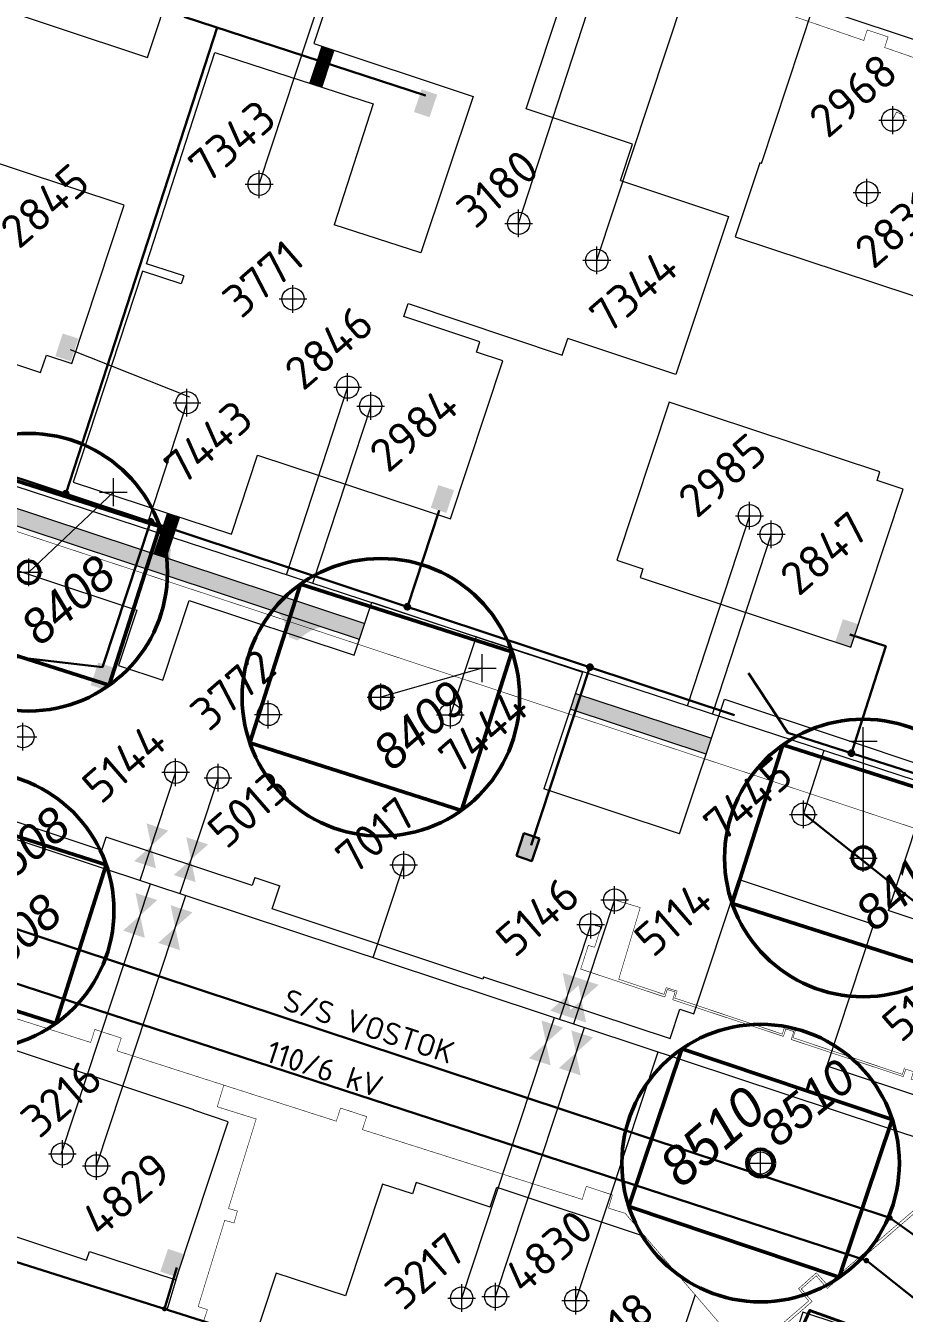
# Model space of a CAD drawing. Header units: millimetres. Extents: x 519 to 9564855, y -810 to 5021775.
# Drawn here: x 9541423.2 to 9541739.8, y 4998016.9 to 4998480.7 of the extents above; entities that cross this region are included whole.
import ezdxf
from ezdxf.enums import TextEntityAlignment as Align

# ---------------------------------------------------------------- set-up
doc = ezdxf.new("R2010")
doc.units = ezdxf.units.MM
doc.header["$LTSCALE"] = 2
doc.header["$MEASUREMENT"] = 0
doc.header["$PDMODE"] = 2
doc.header["$PDSIZE"] = 5
doc.layers.add('13A этап', color=7, linetype='Continuous', true_color=0xaafdfa)
for name, color, linetype, lineweight in [('200 скв. на 2010 год', 61, 'Continuous', 0), ('SteamInjInfrastructure', 25, 'Continuous', 100), ('WELLS(drilled after 2000y)', 6, 'Continuous', 40), ('Скважины на 2022 год', 60, 'Continuous', 13), ('Скважины на 2026', 222, 'Continuous', 50), ('Скважины на 2026 доп.', 222, 'Continuous', 50), ('Электро', 1, 'Continuous', 30), ('Электроснаб', 1, 'Continuous', 18), ('Электроснабжене', 1, 'Continuous', 18)]:
    doc.layers.add(name, color=color, linetype=linetype, lineweight=lineweight)
for name, color, linetype in [('Existing roads', 41, 'Continuous'), ('new 100 wells', 131, 'Continuous'), ('OilColl&Flowlines', 3, 'Continuous'), ('Stage 12 wells.Text&Frame', 52, 'Continuous'), ('Stage8 wlls text', 7, 'Continuous'), ('Wels of 13phase', 200, 'Continuous'), ('Скважины - Конфликты наземки', 92, 'Continuous'), ('Скважины на 2014 год', 70, 'Continuous'), ('Скважины на 2015 год', 7, 'Continuous'), ('Скважины на 2016 год.', 40, 'Continuous')]:
    doc.layers.add(name, color=color, linetype=linetype)
doc.styles.add('92051501$0$STANDARD', font='simplex.shx')
doc.styles.add('Elect', font='isocpeur.ttf')
doc.styles.add('GeoApp', font='', dxfattribs={"height": 1})
doc.styles.add('Line_GUGK', font='')
doc.styles.get("Standard").update_dxf_attribs({"font": 'isocpeur.ttf', "width": 0.5})
doc.styles.get('GeoApp').set_extended_font_data('D431', italic=True)
doc.styles.get('Line_GUGK').set_extended_font_data('Bm431', italic=True)
doc.linetypes.add('CAB', pattern='A,0.7,-0.43403,["K",Standard,S=0.9,R=0,X=-0.4,Y=-0.3],-0.8', length=1.93403)
doc.linetypes.add('STM_LINE', pattern='A,0.5,-0.2,["S",92051501$0$STANDARD,S=0.1,R=0,X=-0.1,Y=-0.05],-0.05', length=0.75)
doc.linetypes.add('WTR_LINE', pattern='A,0.5,-0.2,["W",92051501$0$STANDARD,S=0.1,R=0,X=-0.1,Y=-0.05],-0.05', length=0.75)

msp = doc.modelspace()

# ---------------------------------------------------------------- hatches: boundary and pattern name
at = {"layer": 'Existing roads', "lineweight": 0}
h = msp.add_hatch(color=256, dxfattribs=at)
edge = h.paths.add_edge_path(flags=16)
edge.add_line((9542915.00048, 4997805.77889), (9542915.82838, 4997805.50495))
edge = h.paths.add_edge_path(flags=16)
edge.add_line((9542915.0804, 4997806.02041), (9542916.50414, 4997805.54932))
edge = h.paths.add_edge_path(flags=17)
edge.add_line((9542915.16031, 4997806.26193), (9542916.96364, 4997805.66524))
edge = h.paths.add_edge_path(flags=17)
edge.add_line((9542915.24023, 4997806.50345), (9542917.32836, 4997805.81252))
edge = h.paths.add_edge_path(flags=17)
edge.add_line((9542915.32014, 4997806.74496), (9542917.63357, 4997805.97949))
edge = h.paths.add_edge_path(flags=17)
edge.add_line((9542915.40006, 4997806.98648), (9542917.89543, 4997806.16081))
edge = h.paths.add_edge_path(flags=17)
edge.add_line((9542915.47997, 4997807.228), (9542918.12293, 4997806.3535))
edge = h.paths.add_edge_path(flags=17)
edge.add_line((9542915.55988, 4997807.46952), (9542918.32156, 4997806.55573))
edge = h.paths.add_edge_path(flags=17)
edge.add_line((9542915.6398, 4997807.71104), (9542918.49494, 4997806.76633))
edge = h.paths.add_edge_path(flags=17)
edge.add_line((9542915.71971, 4997807.95256), (9542918.64549, 4997806.98447))
edge = h.paths.add_edge_path(flags=17)
edge.add_line((9542915.79963, 4997808.19408), (9542918.77483, 4997807.20964))
edge = h.paths.add_edge_path(flags=17)
edge.add_line((9542915.87954, 4997808.4356), (9542918.88401, 4997807.44147))
edge = h.paths.add_edge_path(flags=17)
edge.add_line((9542916.09053, 4997811.84928), (9542916.91843, 4997811.57535))
edge = h.paths.add_edge_path(flags=17)
edge.add_line((9542915.41477, 4997811.80492), (9542916.83851, 4997811.33383))
edge = h.paths.add_edge_path(flags=17)
edge.add_line((9542914.95527, 4997811.689), (9542916.7586, 4997811.09231))
edge = h.paths.add_edge_path(flags=16)
edge.add_line((9542914.59055, 4997811.54171), (9542916.67869, 4997810.85079))
edge = h.paths.add_edge_path(flags=17)
edge.add_line((9542914.28535, 4997811.37474), (9542916.59877, 4997810.60927))
edge = h.paths.add_edge_path(flags=16)
edge.add_line((9542914.02348, 4997811.19343), (9542916.51886, 4997810.36775))
edge = h.paths.add_edge_path(flags=16)
edge.add_line((9542913.79599, 4997811.00074), (9542916.43894, 4997810.12623))
edge = h.paths.add_edge_path(flags=16)
edge.add_line((9542913.59735, 4997810.7985), (9542916.35903, 4997809.88471))
edge = h.paths.add_edge_path(flags=17)
edge.add_line((9542913.42397, 4997810.58791), (9542916.27911, 4997809.64319))
edge = h.paths.add_edge_path(flags=17)
edge.add_line((9542913.27342, 4997810.36976), (9542916.1992, 4997809.40167))
edge = h.paths.add_edge_path(flags=17)
edge.add_line((9542913.14408, 4997810.1446), (9542916.11928, 4997809.16016))
edge = h.paths.add_edge_path(flags=17)
edge.add_line((9542913.0349, 4997809.91276), (9542916.03937, 4997808.91864))
edge = h.paths.add_edge_path(flags=16)
edge.add_line((9542912.9453, 4997809.67445), (9542918.97361, 4997807.67979))
edge = h.paths.add_edge_path(flags=0)
edge.add_line((9542912.9453, 4997809.67445), (9542918.97361, 4997807.67979))
edge = h.paths.add_edge_path(flags=17)
edge.add_line((9542916.95679, 4997811.69128), (9542914.96213, 4997805.66296))
edge = h.paths.add_edge_path()
edge.add_arc((9542915.95946, 4997808.67712), 3.17487, 0, 360)
h.paths.add_polyline_path([(9541621.30331, 4998240.21534), (9541619.40682, 4998234.52294), (9541668.34915, 4998218.3288), (9541670.24564, 4998224.02121)])
edge = h.paths.add_edge_path()
edge.add_line((9541543.45632, 4998259.65358), (9541545.35281, 4998265.34598))
edge.add_line((9541545.35281, 4998265.34598), (9539882.1273, 4998815.67717))
edge.add_arc((9539884.64036, 4998823.2722), 8, 161.691556, 251.691556, ccw=False)
edge.add_line((9539877.04533, 4998825.78526), (9539870.13442, 4998804.89892))
edge.add_arc((9539877.72945, 4998802.38586), 8, 71.691556, 161.691556, ccw=False)
edge.add_line((9539880.24251, 4998809.9809), (9541543.45632, 4998259.65358))
h.paths.add_polyline_path([(9542731.24197, 4997866.63683), (9542733.13846, 4997872.32923), (9541746.19614, 4998198.89057), (9541744.29964, 4998193.19816)])
edge = h.paths.add_edge_path()
edge.add_line((9542910.0184, 4997814.64503), (9542909.36398, 4997812.66899))
edge.add_line((9542909.36398, 4997812.66899), (9542916.00503, 4997810.46964))
edge.add_arc((9542908.97287, 4997822.57537), 14, 300.1520949, 341.6915561)
edge.add_line((9542922.26418, 4997818.17752), (9542982.04609, 4997998.85197))
edge.add_arc((9542983.94484, 4997998.22371), 2, 71.691556, 161.6915561, ccw=False)
edge.add_line((9542984.57311, 4998000.12246), (9542975.07709, 4998003.26452))
edge.add_arc((9542974.44884, 4998001.36581), 1.99996, -18.3072492, 71.6915562, ccw=False)
edge.add_line((9542976.34757, 4998000.73759), (9542916.56564, 4997820.06306))
edge.add_arc((9542908.97061, 4997822.57612), 8, 277.5258796, 341.691556, ccw=False)
h.paths.add_polyline_path([(9542831.9304, 4997833.32085), (9542833.8167, 4997839.01663), (9542809.08896, 4997847.19859), (9542807.19247, 4997841.50618)])
h = msp.add_hatch(color=256, dxfattribs=at)
h.paths.add_polyline_path([(9541621.30331, 4998240.21534), (9541619.40682, 4998234.52294), (9541668.34915, 4998218.3288), (9541670.24564, 4998224.02121)])
edge = h.paths.add_edge_path()
edge.add_line((9541543.45632, 4998259.65358), (9541545.35281, 4998265.34598))
edge.add_line((9541545.35281, 4998265.34598), (9539882.1273, 4998815.67717))
edge.add_arc((9539884.64036, 4998823.2722), 8, 161.691556, 251.6915561, ccw=False)
edge.add_line((9539877.04533, 4998825.78526), (9539870.13442, 4998804.89892))
edge.add_arc((9539877.72945, 4998802.38586), 8, 71.6915559, 161.691556, ccw=False)
edge.add_line((9539880.24251, 4998809.9809), (9541543.45632, 4998259.65358))
h.paths.add_polyline_path([(9542731.24197, 4997866.63683), (9542733.13846, 4997872.32923), (9541746.19614, 4998198.89057), (9541744.29964, 4998193.19816)])
edge = h.paths.add_edge_path()
edge.add_line((9542974.97868, 4997977.49268), (9542969.28014, 4997979.37822))
edge.add_line((9542969.28014, 4997979.37822), (9542916.56564, 4997820.06306))
edge.add_arc((9542908.97061, 4997822.57612), 8, 251.691556, 341.691556, ccw=False)
edge.add_line((9542906.45755, 4997814.98109), (9542809.08896, 4997847.19859))
edge.add_line((9542809.08896, 4997847.19859), (9542807.19247, 4997841.50618))
edge.add_line((9542807.19247, 4997841.50618), (9542904.57502, 4997809.28406))
edge.add_arc((9542908.97287, 4997822.57537), 14, 251.691556, 341.6915561)
edge.add_line((9542922.26418, 4997818.17752), (9542974.97868, 4997977.49268))
msp.add_hatch(color=256, dxfattribs=at).paths.add_polyline_path([(9541480.44337, 4998282.83353, -0.406846034), (9541475.62187, 4998292.12956), (9541469.92107, 4998294.01585, -0.406846034), (9541460.50641, 4998289.43031)])
h = msp.add_hatch(color=256, dxfattribs=at)
h.paths.add_polyline_path([(9541519.68605, 4998259.80702), (9541518.09881, 4998260.40379, 0.155118741), (9541513.56616, 4998269.9408), (9541522.12175, 4998267.18766)])
h.paths.add_polyline_path([(9541521.21175, 4998259.2334), (9541519.68605, 4998259.80702), (9541522.12175, 4998267.18766), (9541530.91769, 4998264.35717, 0.161550784)])
at = {"layer": 'Электро'}
for points in [[(9541563.09886, 4998449.63441), (9541568.70102, 4998447.74723), (9541571.45226, 4998455.9144), (9541565.8501, 4998457.80157)], [(9541433.84844, 4998361.66), (9541439.46067, 4998359.80301), (9541442.1679, 4998367.98487), (9541436.55567, 4998369.84185)], [(9541569.17531, 4998307.05569), (9541574.78755, 4998305.1987), (9541577.49477, 4998313.38056), (9541571.88254, 4998315.23754)], [(9541454.92695, 4998249.47804), (9541449.31472, 4998251.33503), (9541446.60749, 4998243.15317), (9541452.21972, 4998241.29619)], [(9541599.98701, 4998181.66), (9541605.59924, 4998179.80302), (9541608.30647, 4998187.98488), (9541602.69424, 4998189.84186)]]:
    msp.add_hatch(color=256, dxfattribs=at).paths.add_polyline_path(points)
h = msp.add_hatch(color=256, dxfattribs=at)
edge = h.paths.add_edge_path()
edge.add_arc((9541437.60785, 4998312.1365), 1, 0, 360)
h = msp.add_hatch(color=256, dxfattribs=at)
edge = h.paths.add_edge_path()
edge.add_arc((9541468.19202, 4998302.01676), 1, 0, 360)
h = msp.add_hatch(color=256, dxfattribs=at)
edge = h.paths.add_edge_path()
edge.add_arc((9541560.71494, 4998271.4026), 1, 0, 360)
at = {"layer": 'Электро', "ltscale": 0.5}
msp.add_hatch(color=256, dxfattribs=at).paths.add_polyline_path([(9541714.92319, 4998258.75242), (9541720.53543, 4998256.89543), (9541723.24265, 4998265.07729), (9541717.63042, 4998266.93428)])
at = {"layer": 'Электро'}
h = msp.add_hatch(color=256, dxfattribs=at)
edge = h.paths.add_edge_path()
edge.add_arc((9541626.52243, 4998249.62809), 1, 0, 360)
h = msp.add_hatch(color=256, dxfattribs=at)
edge = h.paths.add_edge_path()
edge.add_arc((9541720.72628, 4998218.66826), 1, 0, 360)
at = {"layer": 'Электро', "ltscale": 25}
msp.add_hatch(color=256, dxfattribs=at).paths.add_polyline_path([(9541480.06961, 4998038.17899), (9541474.47799, 4998040.09714), (9541471.68159, 4998031.94533), (9541477.27321, 4998030.02717)])
at = {"layer": 'Электроснаб', "lineweight": 0}
for points in [[(9541563.09886, 4998449.63441), (9541568.70102, 4998447.74723), (9541571.45226, 4998455.9144), (9541565.8501, 4998457.80157)], [(9541433.84844, 4998361.66), (9541439.46067, 4998359.80301), (9541442.1679, 4998367.98487), (9541436.55567, 4998369.84185)], [(9541569.17531, 4998307.05569), (9541574.78755, 4998305.1987), (9541577.49477, 4998313.38056), (9541571.88254, 4998315.23754)], [(9541454.92695, 4998249.47804), (9541449.31472, 4998251.33503), (9541446.60749, 4998243.15317), (9541452.21972, 4998241.29619)], [(9541599.98701, 4998181.66), (9541605.59924, 4998179.80302), (9541608.30647, 4998187.98488), (9541602.69424, 4998189.84186)]]:
    msp.add_hatch(color=1, dxfattribs=at).paths.add_polyline_path(points)
h = msp.add_hatch(color=1, dxfattribs=at)
edge = h.paths.add_edge_path()
edge.add_arc((9541437.60785, 4998312.1365), 1, 0, 360)
h = msp.add_hatch(color=1, dxfattribs=at)
edge = h.paths.add_edge_path()
edge.add_arc((9541468.19202, 4998302.01676), 1, 0, 360)
h = msp.add_hatch(color=1, dxfattribs=at)
edge = h.paths.add_edge_path()
edge.add_arc((9541560.71494, 4998271.4026), 1, 0, 360)
at = {"layer": 'Электроснаб', "lineweight": 0, "ltscale": 0.5}
msp.add_hatch(color=1, dxfattribs=at).paths.add_polyline_path([(9541714.92319, 4998258.75242), (9541720.53543, 4998256.89543), (9541723.24265, 4998265.07729), (9541717.63042, 4998266.93428)])
at = {"layer": 'Электроснаб', "lineweight": 0}
h = msp.add_hatch(color=1, dxfattribs=at)
edge = h.paths.add_edge_path()
edge.add_arc((9541626.52243, 4998249.62809), 1, 0, 360)
h = msp.add_hatch(color=1, dxfattribs=at)
edge = h.paths.add_edge_path()
edge.add_arc((9541720.72628, 4998218.66826), 1, 0, 360)
at = {"layer": 'Электроснаб', "lineweight": 0, "ltscale": 25}
msp.add_hatch(color=1, dxfattribs=at).paths.add_polyline_path([(9541480.06961, 4998038.17899), (9541474.47799, 4998040.09714), (9541471.68159, 4998031.94533), (9541477.27321, 4998030.02717)])
at = {"layer": 'Электроснабжене', "lineweight": 0}
for points in [[(9541563.09886, 4998449.63441), (9541568.70102, 4998447.74723), (9541571.45226, 4998455.9144), (9541565.8501, 4998457.80157)], [(9541433.84844, 4998361.66), (9541439.46067, 4998359.80301), (9541442.1679, 4998367.98487), (9541436.55567, 4998369.84185)], [(9541569.17531, 4998307.05569), (9541574.78755, 4998305.1987), (9541577.49477, 4998313.38056), (9541571.88254, 4998315.23754)], [(9541454.92695, 4998249.47804), (9541449.31472, 4998251.33503), (9541446.60749, 4998243.15317), (9541452.21972, 4998241.29619)], [(9541599.98701, 4998181.66), (9541605.59924, 4998179.80302), (9541608.30647, 4998187.98488), (9541602.69424, 4998189.84186)]]:
    msp.add_hatch(color=1, dxfattribs=at).paths.add_polyline_path(points)
h = msp.add_hatch(color=1, dxfattribs=at)
edge = h.paths.add_edge_path()
edge.add_arc((9541437.60785, 4998312.1365), 1, 0, 360)
h = msp.add_hatch(color=1, dxfattribs=at)
edge = h.paths.add_edge_path()
edge.add_arc((9541468.19202, 4998302.01676), 1, 0, 360)
h = msp.add_hatch(color=1, dxfattribs=at)
edge = h.paths.add_edge_path()
edge.add_arc((9541560.71494, 4998271.4026), 1, 0, 360)
at = {"layer": 'Электроснабжене', "lineweight": 0, "ltscale": 0.5}
msp.add_hatch(color=1, dxfattribs=at).paths.add_polyline_path([(9541714.92319, 4998258.75242), (9541720.53543, 4998256.89543), (9541723.24265, 4998265.07729), (9541717.63042, 4998266.93428)])
at = {"layer": 'Электроснабжене', "lineweight": 0}
h = msp.add_hatch(color=1, dxfattribs=at)
edge = h.paths.add_edge_path()
edge.add_arc((9541626.52243, 4998249.62809), 1, 0, 360)
h = msp.add_hatch(color=1, dxfattribs=at)
edge = h.paths.add_edge_path()
edge.add_arc((9541720.72628, 4998218.66826), 1, 0, 360)
at = {"layer": 'Электроснабжене', "lineweight": 0, "ltscale": 25}
msp.add_hatch(color=1, dxfattribs=at).paths.add_polyline_path([(9541480.06961, 4998038.17899), (9541474.47799, 4998040.09714), (9541471.68159, 4998031.94533), (9541477.27321, 4998030.02717)])

# ---------------------------------------------------------------- linework, layer by layer
at = {"color": 1, "linetype": 'ByBlock', "lineweight": 0, "ltscale": 80}
for p, q in [((9541188.0754, 4998108.48114), (9541543.96949, 4997996.15629)), ((9541474.1637, 4998018.18791), (9541478.61393, 4998033.02121))]:
    msp.add_line(p, q, dxfattribs=at)
at = {"color": 5, "linetype": 'WTR_LINE', "lineweight": 0, "ltscale": 20, "const_width": 0.2}
msp.add_lwpolyline([(9540467.06099, 4998613.38589), (9542159.40868, 4998054.19781), (9542106.63165, 4997892.59541)], dxfattribs=at)
at = {"layer": '13A этап', "color": 0, "linetype": 'ByBlock', "lineweight": 0}
for points in [[(9541658.80088, 4998189.66923), (9541609.85855, 4998205.86336)], [(9541658.86544, 4998126.42355), (9541663.96255, 4998124.73701), (9541679.99077, 4998173.17795)]]:
    msp.add_lwpolyline(points, dxfattribs=at)
msp.add_circle((9541635.4, 4998165.8), 4, dxfattribs=at)
msp.add_point((9541635.4, 4998165.8), dxfattribs=at)
at = {"layer": '200 скв. на 2010 год', "color": 0, "linetype": 'ByBlock', "lineweight": 0}
for points in [[(9541400.04047, 4998491.55865), (9541467.09855, 4998469.25015), (9541485.95399, 4998526.23555), (9541485.52782, 4998526.37656)], [(9541688.28311, 4998431.0787), (9541687.68333, 4998431.27716), (9541678.88202, 4998404.67759), (9541754.86255, 4998379.53701), (9541773.6182, 4998436.22086)]]:
    msp.add_lwpolyline(points, dxfattribs=at)
msp.add_circle((9541726.3, 4998420.6), 4, dxfattribs=at)
msp.add_point((9541726.3, 4998420.6), dxfattribs=at)
at = {"layer": 'Existing roads', "lineweight": 0}
msp.add_line((9541668.34915, 4998218.3288), (9541664.78457, 4998219.50826), dxfattribs=at)
at = {"layer": 'Existing roads', "color": 3, "linetype": 'ByBlock', "lineweight": 0, "ltscale": 80}
for p, q in [((9541436.1, 4998074.6), (9541468.18577, 4998171.57046)), ((9541448.7, 4998070), (9541480.91427, 4998167.35883)), ((9541635.4, 4998165.8), (9541620.62037, 4998121.13261)), ((9541580.3, 4998022.4), (9541613.72388, 4998123.41454)), ((9541592.5, 4998022.9), (9541624.57088, 4998119.82546)), ((9541621.4, 4998021.5), (9541651.03658, 4998111.06844))]:
    msp.add_line(p, q, dxfattribs=at)
at = {"layer": 'Existing roads', "lineweight": 0, "flags": 128}
for points in [[(9539882.1273, 4998815.67717), (9541545.35281, 4998265.34598)], [(9541543.45632, 4998259.65358), (9539880.24251, 4998809.9809)], [(9541621.30331, 4998240.21534), (9541670.24564, 4998224.02121)], [(9541668.34915, 4998218.3288), (9541619.40682, 4998234.52294)]]:
    msp.add_lwpolyline(points, dxfattribs=at)
at = {"layer": 'Existing roads', "lineweight": 0, "const_width": 5, "flags": 128}
for points in [[(9541532.05583, 4998472.42891), (9541527.7098, 4998459.29421)], [(9541476.46998, 4998304.43588), (9541471.60947, 4998289.74632)]]:
    msp.add_lwpolyline(points, dxfattribs=at)
at = {"layer": 'new 100 wells', "color": 0, "linetype": 'ByBlock', "lineweight": 0}
for points in [[(9541456.60207, 4998250.22764), (9541456.60207, 4998250.22764), (9541472.6163, 4998244.92882), (9541472.6163, 4998244.92882)], [(9541505.76855, 4998173.84342), (9541504.79347, 4998170.94152), (9541452.18436, 4998188.42661)], [(9541752.68859, 4998155.79976), (9541733.91002, 4998162.01324)], [(9541728.71328, 4998156.94548), (9541711.88202, 4998106.0776), (9541787.86254, 4998080.93702), (9541788.61141, 4998083.20025)]]:
    msp.add_lwpolyline(points, dxfattribs=at)
msp.add_circle((9541477.2, 4998211.8), 4, dxfattribs=at)
msp.add_point((9541477.2, 4998211.8), dxfattribs=at)
at = {"layer": 'OilColl&Flowlines', "linetype": 'ByBlock', "lineweight": 0}
msp.add_line((9541600.8, 4998409.5), (9541636.74647, 4998519.75173), dxfattribs=at)
at = {"layer": 'OilColl&Flowlines', "lineweight": 0}
for p, q in [((9540842.41777, 4998378.62576), (9542254.31336, 4997911.45509)), ((9541477.2, 4998211.8), (9541464.3128, 4998172.85196)), ((9541492.5, 4998209.8), (9541478.69947, 4998168.09167)), ((9541626.8, 4998156.9), (9541615.52326, 4998122.81916))]:
    msp.add_line(p, q, dxfattribs=at)
at = {"layer": 'OilColl&Flowlines', "linetype": 'ByBlock', "lineweight": 0, "ltscale": 5}
for p, q in [((9541539.2, 4998350.5), (9541517.0794, 4998282.83636)), ((9541481.3, 4998344.9), (9541467.37578, 4998302.28683, 0)), ((9541547.5, 4998343.7), (9541526.58638, 4998279.72833)), ((9541684, 4998304.2), (9541661.57282, 4998235.59857)), ((9541691.8, 4998297.5), (9541670.59855, 4998232.64788))]:
    msp.add_line(p, q, dxfattribs=at)
at = {"layer": 'OilColl&Flowlines', "lineweight": 0}
for points in [[(9541474.60471, 4998190.7836), (9541468.42469, 4998185.27903), (9541466.74761, 4998193.38337)], [(9541470.10177, 4998177.17469), (9541462.24467, 4998179.77446), (9541468.42469, 4998185.27903)], [(9541488.9191, 4998185.80486), (9541482.73908, 4998180.30029), (9541481.062, 4998188.40463)], [(9541484.41616, 4998172.19595), (9541476.55906, 4998174.79572), (9541482.73908, 4998180.30029)], [(9541470.6167, 4998165.74443), (9541464.43668, 4998160.23986), (9541462.7596, 4998168.3442)], [(9541483.27657, 4998161.32536), (9541477.09654, 4998155.82079), (9541475.41946, 4998163.92513)], [(9541466.11376, 4998152.13552), (9541458.25666, 4998154.7353), (9541464.43668, 4998160.23986)], [(9541478.77363, 4998147.71645), (9541470.91652, 4998150.31622), (9541477.09654, 4998155.82079)], [(9541624.54541, 4998136.91326), (9541618.36539, 4998131.40869), (9541616.6883, 4998139.51303)], [(9541629.64252, 4998135.22672), (9541623.46249, 4998129.72215), (9541621.78541, 4998137.82649)], [(9541620.04247, 4998123.30435), (9541612.18536, 4998125.90413), (9541618.36539, 4998131.40869)], [(9541625.13958, 4998121.61781), (9541617.28247, 4998124.21759), (9541623.46249, 4998129.72215)], [(9541616.88088, 4998119.78285), (9541610.70086, 4998114.27828), (9541609.02378, 4998122.38262)], [(9541627.64815, 4998116.22016), (9541621.46812, 4998110.71559), (9541619.79104, 4998118.81993)], [(9541612.37794, 4998106.17394), (9541604.52084, 4998108.77372), (9541610.70086, 4998114.27828)], [(9541623.14521, 4998102.61125), (9541615.2881, 4998105.21102), (9541621.46812, 4998110.71559)]]:
    msp.add_solid(points, dxfattribs=at)
at = {"layer": 'Stage 12 wells.Text&Frame', "color": 0, "linetype": 'ByBlock', "lineweight": 0}
msp.add_line((9541559.50122, 4998375.93683), (9541561.06175, 4998380.61387), dxfattribs=at)
for points in [[(9541430.66178, 4998362.08138), (9541439.86255, 4998359.03701), (9541458.71798, 4998416.02241), (9541382.73745, 4998441.16299), (9541380.63822, 4998434.81862)], [(9541585.60905, 4998363.16874), (9541585.60905, 4998363.16874), (9541585.60905, 4998363.16874), (9541586.81798, 4998366.82241), (9541559.49508, 4998375.93888)], [(9541414.77382, 4998360.29945), (9541428.56255, 4998355.73701), (9541430.66178, 4998362.08138)], [(9541506.75394, 4998326.03615), (9541506.75394, 4998326.03615), (9541576.26255, 4998303.03701), (9541595.11798, 4998360.02241), (9541585.60905, 4998363.16874)], [(9541645.60215, 4998285.06064), (9541644.58202, 4998281.97759), (9541720.56255, 4998256.83701), (9541739.41798, 4998313.82241), (9541729.99785, 4998316.93936)], [(9541505.76855, 4998173.84342), (9541514.71351, 4998170.83779)], [(9541446.16142, 4998039.21335), (9541477.26255, 4998028.93701), (9541496.11798, 4998085.92241), (9541483.74934, 4998090.01497)], [(9541590.59762, 4998055.14162), (9541563.93745, 4998063.96299), (9541562.58445, 4998059.87391)]]:
    msp.add_lwpolyline(points, dxfattribs=at)
for centre in [(9541539.2, 4998350.5), (9541547.5, 4998343.7), (9541691.8, 4998297.5), (9541492.5, 4998209.8), (9541448.7, 4998070), (9541592.5, 4998022.9)]:
    msp.add_circle(centre, 4, dxfattribs=at)
for p in [(9541539.2, 4998350.5), (9541547.5, 4998343.7), (9541691.8, 4998297.5), (9541492.5, 4998209.8), (9541448.7, 4998070), (9541592.5, 4998022.9)]:
    msp.add_point(p, dxfattribs=at)
at = {"layer": 'Stage8 wlls text', "color": 0, "linetype": 'ByBlock', "lineweight": 0}
for points in [[(9541584.48012, 4998455.25252), (9541565.58534, 4998398.86983)], [(9541637.53359, 4998424.97813), (9541641.86299, 4998438.06255), (9541603.49846, 4998450.75668)], [(9541561.06175, 4998380.61387), (9541616.54153, 4998362.02167), (9541618.56369, 4998368.05587)], [(9541380.8198, 4998275.96739), (9541387.23745, 4998295.36299), (9541463.21798, 4998270.22241), (9541456.60207, 4998250.22764)]]:
    msp.add_lwpolyline(points, dxfattribs=at)
msp.add_circle((9541600.8, 4998409.5), 4, dxfattribs=at)
at = {"layer": 'Stage8 wlls text', "color": 0, "linetype": 'ByBlock', "lineweight": 0, "ltscale": 80}
msp.add_point((9541600.8, 4998409.5), dxfattribs=at)
at = {"layer": 'SteamInjInfrastructure', "color": 6, "linetype": 'STM_LINE', "lineweight": 0, "ltscale": 15}
msp.add_line((9541628.39278, 4998156.73587), (9541630.33294, 4998156.25028), dxfattribs=at)
at = {"layer": 'WELLS(drilled after 2000y)', "color": 0, "linetype": 'ByBlock', "lineweight": 0}
for points in [[(9541603.511, 4998450.79458), (9541621.81798, 4998506.12241), (9541545.83745, 4998531.26299), (9541526.98202, 4998474.2776), (9541584.48012, 4998455.25252)], [(9541588.12455, 4998138.08485), (9541655.36254, 4998115.83702), (9541658.86544, 4998126.42355)]]:
    msp.add_lwpolyline(points, dxfattribs=at)
at = {"layer": 'WELLS(drilled after 2000y)', "color": 6, "lineweight": 0, "const_width": 0.2, "elevation": -24.565}
for points in [[(9541670.35921, 4998494.24398), (9541725.18621, 4998475.39798), (9541726.40621, 4998479.17198), (9541733.93581, 4998476.68952), (9541732.67521, 4998472.86598), (9541750.00233, 4998466.88285)], [(9541741.457, 4998447.611), (9541736.938, 4998449.601), (9541735.453, 4998446.614), (9541736.938, 4998449.601), (9541741.457, 4998447.611)]]:
    msp.add_lwpolyline(points, dxfattribs=at)
at = {"layer": 'WELLS(drilled after 2000y)', "color": 6, "lineweight": 0, "const_width": 0.2}
for points in [[(9541635.4, 4998165.8), (9541644.61878, 4998163.05021), (9541636.87841, 4998137.24545), (9541653.19728, 4998131.77256), (9541653.99444, 4998134.20162), (9541657.89467, 4998132.98336), (9541657.07044, 4998130.4736), (9541695.81278, 4998117.48049), (9541696.61454, 4998119.92327), (9541700.51477, 4998118.70501), (9541699.68595, 4998116.18153), (9541739.06302, 4998102.97554), (9541739.86478, 4998105.41833)], [(9541762.758, 4998070.816), (9541770.544, 4998091.663), (9541742.195, 4998101.209), (9541743.08601, 4998103.92181), (9541740.327, 4998104.828), (9541739.378, 4998102.155), (9541699.05, 4998115.529), (9541699.94697, 4998118.40061), (9541697.09, 4998119.293), (9541696.23, 4998116.636), (9541656.34, 4998129.852), (9541657.20402, 4998132.65659), (9541654.343, 4998133.538), (9541653.481, 4998130.843), (9541623.169, 4998140.891), (9541625.93, 4998149.407), (9541628.191, 4998148.762), (9541629.967, 4998154.328), (9541630.33294, 4998156.25028), (9541628.39278, 4998156.73587)], [(9541494.581, 4998099.089), (9541456.121, 4998111.438), (9541457.62132, 4998116.04585), (9541448.1, 4998119.146), (9541446.59812, 4998114.45547), (9541367.513, 4998139.778)], [(9541762.758, 4998070.816), (9541711.998, 4998027.151), (9541708.083, 4998031.5), (9541701.658, 4998025.746), (9541705.344, 4998021.356), (9541682.872, 4998002.023), (9541639.193, 4998052.916), (9541633.201, 4998054.764), (9541634.573, 4998059.534), (9541625.193, 4998062.63), (9541623.73, 4998057.91), (9541544.521, 4998083.06), (9541546.04901, 4998087.75469), (9541536.628, 4998090.821), (9541535.11305, 4998086.09533), (9541494.581, 4998099.089), (9541492.195, 4998091.288), (9541506.234, 4998086.901), (9541496.264, 4998054.644), (9541499.48, 4998053.724), (9541498.258, 4998049.444), (9541494.889, 4998050.371), (9541485.333, 4998019.316), (9541488.66501, 4998018.19193), (9541487.236, 4998013.956)], [(9541798.994, 4998059.563), (9541769.581, 4998069.445), (9541768.59489, 4998066.73087), (9541762.104, 4998069.047), (9541711.999, 4998025.853), (9541708.039, 4998030.409), (9541702.667, 4998025.675), (9541706.554, 4998021.151), (9541683.59, 4998001.299), (9541697.875, 4997984.635), (9541686.974, 4997953.606), (9541689.797, 4997952.485), (9541688.783, 4997949.778), (9541686.02881, 4997950.78203), (9541681.951, 4997939.596), (9541676.09827, 4997935.90278)]]:
    msp.add_lwpolyline(points, dxfattribs=at)
at = {"layer": 'WELLS(drilled after 2000y)', "color": 0, "linetype": 'ByBlock', "lineweight": 0}
msp.add_circle((9541626.8, 4998156.9), 4, dxfattribs=at)
msp.add_point((9541626.8, 4998156.9), dxfattribs=at)
at = {"layer": 'Wels of 13phase', "color": 0, "linetype": 'ByBlock', "lineweight": 0}
for points in [[(9541688.28311, 4998431.0787), (9541707.03745, 4998487.76299), (9541783.01798, 4998462.62241), (9541774.21667, 4998436.02284), (9541773.6182, 4998436.22086)], [(9541729.99785, 4998316.93936), (9541731.01798, 4998320.02241), (9541655.03745, 4998345.16299), (9541636.18202, 4998288.17759), (9541645.60215, 4998285.06064)], [(9541483.74934, 4998090.01497), (9541483.81798, 4998090.22241), (9541407.83745, 4998115.36299), (9541406.73115, 4998112.01948)], [(9541562.58445, 4998059.87391), (9541551.73745, 4998063.46299), (9541538.39827, 4998023.14894)], [(9541760.84568, 4997935.10409), (9541760.36255, 4997935.23701), (9541779.21798, 4997992.22241), (9541703.23745, 4998017.36299), (9541685.15503, 4997962.71381)]]:
    msp.add_lwpolyline(points, dxfattribs=at)
for centre in [(9541735.6, 4998446.7), (9541684, 4998304.2), (9541436.4, 4998074.3), (9541580.3, 4998022.4)]:
    msp.add_circle(centre, 4, dxfattribs=at)
for p in [(9541735.6, 4998446.7), (9541684, 4998304.2), (9541436.4, 4998074.3), (9541580.3, 4998022.4)]:
    msp.add_point(p, dxfattribs=at)
at = {"layer": 'Скважины - Конфликты наземки', "linetype": 'ByBlock', "lineweight": 0}
msp.add_circle((9541688, 4998071), 4, dxfattribs=at)
at = {"layer": 'Скважины - Конфликты наземки', "linetype": 'ByBlock', "lineweight": 0, "ltscale": 80}
msp.add_point((9541688, 4998071), dxfattribs=at)
at = {"layer": 'Скважины на 2014 год', "color": 0, "linetype": 'ByBlock', "lineweight": 0}
msp.add_lwpolyline([(9541375.01085, 4998209.87713), (9541374.68809, 4998208.90602), (9541450.60492, 4998183.67439), (9541452.18436, 4998188.42661)], dxfattribs=at)
msp.add_circle((9541422.2, 4998224.6), 4, dxfattribs=at)
msp.add_point((9541422.2, 4998224.6), dxfattribs=at)
at = {"layer": 'Скважины на 2015 год', "color": 3, "linetype": 'ByBlock', "lineweight": 0, "ltscale": 5}
for p, q in [((9541507.3, 4998423.6), (9541548.74907, 4998548.86847)), ((9541629, 4998396.2), (9541666.61134, 4998509.86998)), ((9540937.16158, 4998472.42308), (9543594.09496, 4997604.63038, 0)), ((9541576.2, 4998232.5), (9541585.5819, 4998260.63966, 0)), ((9541703.4, 4998196.6), (9541710.94934, 4998219.69285, 0)), ((9541548.35307, 4998145.04456), (9541559.3955, 4998178.41729))]:
    msp.add_line(p, q, dxfattribs=at)
at = {"layer": 'Скважины на 2015 год', "color": 0, "linetype": 'ByBlock', "lineweight": 0}
for points in [[(9541480.13783, 4998390.5984), (9541466.695, 4998394.94517), (9541491.3084, 4998471.06468), (9541548.39803, 4998452.60463), (9541534.3088, 4998409.0322)], [(9541637.53359, 4998424.97813), (9541676.436, 4998412.01733), (9541657.47113, 4998355.0934), (9541618.56369, 4998368.05587)], [(9541479.21152, 4998387.74754), (9541465.32532, 4998392.31311), (9541440.33843, 4998316.31538), (9541497.33674, 4998297.57521), (9541506.75394, 4998326.03615)], [(9541480.13783, 4998390.5984), (9541479.21152, 4998387.74754)], [(9541541.54345, 4998253.91202), (9541547.93743, 4998273.10383), (9541623.836, 4998247.81733), (9541609.94475, 4998205.83484)], [(9541658.80088, 4998189.66923), (9541674.93743, 4998238.10383), (9541750.836, 4998212.81733), (9541734.01442, 4998161.9787)], [(9541588.12455, 4998138.08485), (9541587.86663, 4998137.31069), (9541511.96806, 4998162.59719), (9541514.71351, 4998170.83779)], [(9541728.71328, 4998156.94548), (9541679.99077, 4998173.17795)], [(9541590.59762, 4998055.14162), (9541592.98836, 4998062.31754), (9541646.39504, 4998044.52448)], [(9541538.39827, 4998023.14894), (9541513.46148, 4998031.38778), (9541488.36465, 4997955.42628), (9541545.33577, 4997936.60366), (9541564.91906, 4997995.87712)], [(9541664.3958, 4998023.55071), (9541649.92206, 4997980.10711), (9541623.41249, 4997988.93908)]]:
    msp.add_lwpolyline(points, dxfattribs=at)
for centre, radius in [((9541507.3, 4998423.6), 4), ((9541629, 4998396.2), 4), ((9541481.3, 4998344.9), 4), ((9541576.2, 4998232.5), 4.09), ((9541703.4, 4998196.6), 4.09), ((9541559.3955, 4998178.41729), 4), ((9541621.4, 4998021.5), 4)]:
    msp.add_circle(centre, radius, dxfattribs=at)
for p in [(9541507.3, 4998423.6), (9541629, 4998396.2), (9541481.3, 4998344.9), (9541576.2, 4998232.5), (9541703.4, 4998196.6), (9541559.4, 4998178.4), (9541621.4, 4998021.5)]:
    msp.add_point(p, dxfattribs=at)
at = {"layer": 'Скважины на 2016 год.', "color": 0, "linetype": 'ByBlock', "lineweight": 0}
msp.add_lwpolyline([(9541406.73115, 4998112.01948), (9541388.00297, 4998118.2163), (9541369.14754, 4998061.2309), (9541445.12807, 4998036.09032), (9541446.16142, 4998039.21335)], dxfattribs=at)
at = {"layer": 'Скважины на 2022 год', "color": 0, "lineweight": 0}
msp.add_lwpolyline([(9541565.58534, 4998398.86983), (9541565.58534, 4998398.86983), (9541534.3088, 4998409.0322)], dxfattribs=at)
at = {"layer": 'Скважины на 2022 год', "color": 0, "linetype": 'ByBlock', "lineweight": 0}
msp.add_lwpolyline([(9541472.6163, 4998244.92882), (9541482.13743, 4998273.70383), (9541541.54345, 4998253.91202)], dxfattribs=at)
at = {"layer": 'Скважины на 2022 год', "color": 0, "lineweight": 0}
msp.add_circle((9541519.5, 4998382.3), 4, dxfattribs=at)
at = {"layer": 'Скважины на 2022 год', "color": 0, "linetype": 'ByBlock', "lineweight": 0}
msp.add_circle((9541510.6, 4998232.6), 4, dxfattribs=at)
at = {"layer": 'Скважины на 2022 год', "color": 0, "lineweight": 0, "ltscale": 50}
msp.add_point((9541519.5, 4998382.3), dxfattribs=at)
at = {"layer": 'Скважины на 2022 год', "color": 0, "linetype": 'ByBlock', "lineweight": 0}
msp.add_point((9541510.6, 4998232.6), dxfattribs=at)
at = {"layer": 'Скважины на 2026', "lineweight": 0}
for p, q in [((9541454.8, 4998312.7), (9541424.27, 4998283.85)), ((9541587.7, 4998249.3), (9541551.17, 4998238.79))]:
    msp.add_line(p, q, dxfattribs=at)
at = {"layer": 'Скважины на 2026', "linetype": 'ByBlock', "ltscale": 50}
for points in [[(9541377.04913, 4998267.41257), (9541453.27178, 4998243.12044), (9541471.49087, 4998300.28743), (9541395.26822, 4998324.57956)], [(9541503.94913, 4998222.35257), (9541580.17178, 4998198.06044), (9541598.39087, 4998255.22743), (9541522.16822, 4998279.51956)], [(9541677.77913, 4998164.46257), (9541754.00178, 4998140.17044), (9541772.22087, 4998197.33743), (9541695.99822, 4998221.62956)], [(9541357.77913, 4998145.56257), (9541434.00178, 4998121.27044), (9541452.22087, 4998178.43743), (9541375.99822, 4998202.72956)]]:
    msp.add_lwpolyline(points, close=True, dxfattribs=at)
for centre in [(9541424.27, 4998283.85), (9541551.17, 4998238.79), (9541725, 4998180.9), (9541405, 4998162)]:
    msp.add_circle(centre, 50, dxfattribs=at)
at = {"layer": 'Скважины на 2026', "linetype": 'ByBlock'}
for centre in [(9541424.27, 4998283.85), (9541551.17, 4998238.79), (9541725, 4998180.9)]:
    msp.add_circle(centre, 4, dxfattribs=at)
at = {"layer": 'Скважины на 2026', "linetype": 'ByBlock', "lineweight": 0}
for p in [(9541454.8, 4998312.7), (9541424.27, 4998283.85), (9541587.7, 4998249.3), (9541551.17, 4998238.79), (9541725, 4998223), (9541725, 4998180.9)]:
    msp.add_point(p, dxfattribs=at)
at = {"layer": 'Скважины на 2026 доп.', "lineweight": 5}
msp.add_line((9541725, 4998223), (9541725, 4998180.9), dxfattribs=at)
at = {"layer": 'Скважины на 2026 доп.'}
msp.add_lwpolyline([(9541659.59205, 4998112.21801), (9541640.47176, 4998055.3461), (9541716.30097, 4998029.85238), (9541735.42126, 4998086.72429)], close=True, dxfattribs=at)
for radius in [50, 4.96016]:
    msp.add_circle((9541688, 4998071), radius, dxfattribs=at)
at = {"layer": 'Скважины на 2026 доп.', "lineweight": 0}
msp.add_point((9541688, 4998071), dxfattribs=at)
at = {"layer": 'Электро'}
for p, q in [((9541678.59808, 4998232.3972, 0), (9540202.84697, 4998720.69651, 0)), ((9541734.56444, 4998051.30919, 0.03953), (9539858.47025, 4998670.81033, 0)), ((9541726.10238, 4998035.88202, 0.03953), (9539877.36286, 4998638.13067, -0.00055)), ((9541492.15839, 4998480.02578), (9541437.60785, 4998312.1365)), ((9541572.18911, 4998306.08013), (9541560.71494, 4998271.4026, 0)), ((9541605.30345, 4998185.49954, 0), (9541626.52243, 4998249.62809, 0)), ((9541697.80924, 4998226.04058, 0), (9541683.60452, 4998247.52781, 0)), ((9541602.69424, 4998189.84186, 0), (9541599.98701, 4998181.66, 0)), ((9541608.30647, 4998187.98488, 0), (9541602.69424, 4998189.84186, 0)), ((9541605.59924, 4998179.80302, 0), (9541608.30647, 4998187.98488, 0)), ((9541599.98701, 4998181.66, 0), (9541605.59924, 4998179.80302, 0)), ((9541188.07476, 4998108.48075), (9541543.96885, 4997996.1559)), ((9541783.39035, 4998016.2188, -0.36149), (9541734.56541, 4998051.30887, 0.03953)), ((9541773.73545, 4997998.06954, 24.44713), (9541726.10238, 4998035.88202, 0.03953)), ((9541473.17121, 4998018.5098), (9541477.62144, 4998033.34309))]:
    msp.add_line(p, q, dxfattribs=at)
at = {"layer": 'Электро', "ltscale": 80}
msp.add_line((9541480.22996, 4998483.90156), (9541567.29451, 4998455.61258), dxfattribs=at)
at = {"layer": 'Электро', "ltscale": 3}
msp.add_line((9541450.85611, 4998249.62373, 0), (9541468.19202, 4998302.01676, 0), dxfattribs=at)
at = {"layer": 'Электро', "ltscale": 0.5}
for p, q in [((9541720.15125, 4998261.36268), (9541733.10672, 4998257.15319)), ((9541733.10672, 4998257.15319), (9541720.72628, 4998218.66826, 0)), ((9541859.06374, 4998174.16567, 0), (9541697.80924, 4998226.04058, 0))]:
    msp.add_line(p, q, dxfattribs=at)
at = {"layer": 'Электро', "ltscale": 2}
for p, q in [((9541415.82659, 4998253.69577), (9541450.85611, 4998249.62373, 0)), ((9541703.39896, 4998196.92661), (9541751.1918, 4998158.98524, 0))]:
    msp.add_line(p, q, dxfattribs=at)
at = {"layer": 'Электро', "const_width": 1, "elevation": 0.03953}
for points in [[(9541734.06444, 4998051.30919, 1), (9541735.06444, 4998051.30919, 1)], [(9541725.60238, 4998035.88202, 1), (9541726.60238, 4998035.88202, 1)]]:
    msp.add_lwpolyline(points, format="xyb", close=True, dxfattribs=at)
at = {"layer": 'Электро'}
for centre in [(9541437.60785, 4998312.1365), (9541468.19202, 4998302.01676, 0), (9541560.71494, 4998271.4026, 0), (9541626.52243, 4998249.62809, 0), (9541720.72628, 4998218.66826, 0)]:
    msp.add_circle(centre, 1, dxfattribs=at)
for start, end in [(162.0000001, 342.0000001), (342.0000001, 162.0000001)]:
    msp.add_arc((9541473.17121, 4998018.5098), 0.5, start, end, dxfattribs=at)
at = {"layer": 'Электроснаб', "color": 1, "lineweight": 0}
for p, q in [((9541678.59808, 4998232.3972, 0), (9540202.84697, 4998720.69651, 0)), ((9541492.15839, 4998480.02578), (9541437.60785, 4998312.1365)), ((9541572.18911, 4998306.08013), (9541560.71494, 4998271.4026, 0)), ((9541605.30345, 4998185.49954, 0), (9541626.52243, 4998249.62809, 0)), ((9541697.80924, 4998226.04058, 0), (9541683.60452, 4998247.52781, 0)), ((9541602.69424, 4998189.84186, 0), (9541599.98701, 4998181.66, 0)), ((9541608.30647, 4998187.98488, 0), (9541602.69424, 4998189.84186, 0)), ((9541605.59924, 4998179.80302, 0), (9541608.30647, 4998187.98488, 0)), ((9541599.98701, 4998181.66, 0), (9541605.59924, 4998179.80302, 0)), ((9541188.07476, 4998108.48075), (9541543.96885, 4997996.1559)), ((9541473.17121, 4998018.5098), (9541477.62144, 4998033.34309))]:
    msp.add_line(p, q, dxfattribs=at)
at = {"layer": 'Электроснаб', "color": 1, "lineweight": 0, "ltscale": 80}
msp.add_line((9541480.22996, 4998483.90156), (9541567.29451, 4998455.61258), dxfattribs=at)
at = {"layer": 'Электроснаб', "color": 1, "lineweight": 0, "ltscale": 3}
msp.add_line((9541450.85611, 4998249.62373, 0), (9541468.19202, 4998302.01676, 0), dxfattribs=at)
at = {"layer": 'Электроснаб', "color": 1, "lineweight": 0, "ltscale": 0.5}
for p, q in [((9541720.15125, 4998261.36268), (9541733.10672, 4998257.15319)), ((9541733.10672, 4998257.15319), (9541720.72628, 4998218.66826, 0))]:
    msp.add_line(p, q, dxfattribs=at)
at = {"layer": 'Электроснаб', "color": 1, "lineweight": 0, "ltscale": 2}
for p, q in [((9541415.82659, 4998253.69577), (9541450.85611, 4998249.62373, 0)), ((9541703.39896, 4998196.92661), (9541751.1918, 4998158.98524, 0))]:
    msp.add_line(p, q, dxfattribs=at)
at = {"layer": 'Электроснаб', "color": 1, "lineweight": 0}
for centre in [(9541437.60785, 4998312.1365), (9541468.19202, 4998302.01676, 0), (9541560.71494, 4998271.4026, 0), (9541626.52243, 4998249.62809, 0), (9541720.72628, 4998218.66826, 0)]:
    msp.add_circle(centre, 1, dxfattribs=at)
for start, end in [(162.0000001, 342.0000001), (342.0000001, 162.0000001)]:
    msp.add_arc((9541473.17121, 4998018.5098), 0.5, start, end, dxfattribs=at)
at = {"layer": 'Электроснабжене', "color": 1, "lineweight": 0}
for p, q in [((9541678.59808, 4998232.3972, 0), (9540202.84697, 4998720.69651, 0)), ((9541492.15839, 4998480.02578), (9541437.60785, 4998312.1365)), ((9541572.18911, 4998306.08013), (9541560.71494, 4998271.4026, 0)), ((9541605.30345, 4998185.49954, 0), (9541626.52243, 4998249.62809, 0)), ((9541697.80924, 4998226.04058, 0), (9541683.60452, 4998247.52781, 0)), ((9541602.69424, 4998189.84186, 0), (9541599.98701, 4998181.66, 0)), ((9541608.30647, 4998187.98488, 0), (9541602.69424, 4998189.84186, 0)), ((9541605.59924, 4998179.80302, 0), (9541608.30647, 4998187.98488, 0)), ((9541599.98701, 4998181.66, 0), (9541605.59924, 4998179.80302, 0)), ((9541188.07476, 4998108.48075), (9541543.96885, 4997996.1559)), ((9541473.17121, 4998018.5098), (9541477.62144, 4998033.34309))]:
    msp.add_line(p, q, dxfattribs=at)
at = {"layer": 'Электроснабжене', "color": 1, "lineweight": 0, "ltscale": 80}
msp.add_line((9541480.22996, 4998483.90156), (9541567.29451, 4998455.61258), dxfattribs=at)
at = {"layer": 'Электроснабжене', "color": 1, "lineweight": 0, "ltscale": 25}
msp.add_line((9541439.25933, 4998364.02238), (9541482.24492, 4998347.06722, 0), dxfattribs=at)
at = {"layer": 'Электроснабжене', "color": 1, "lineweight": 0, "ltscale": 3}
msp.add_line((9541450.85611, 4998249.62373, 0), (9541468.19202, 4998302.01676, 0), dxfattribs=at)
at = {"layer": 'Электроснабжене', "color": 1, "lineweight": 0, "ltscale": 0.5}
for p, q in [((9541720.15125, 4998261.36268), (9541733.10672, 4998257.15319)), ((9541733.10672, 4998257.15319), (9541720.72628, 4998218.66826, 0)), ((9541854.53138, 4998175.62371, 0), (9541697.80924, 4998226.04058, 0))]:
    msp.add_line(p, q, dxfattribs=at)
at = {"layer": 'Электроснабжене', "color": 1, "lineweight": 0, "ltscale": 2}
for p, q in [((9541415.82659, 4998253.69577), (9541450.85611, 4998249.62373, 0)), ((9541703.39896, 4998196.92661), (9541751.1918, 4998158.98524, 0))]:
    msp.add_line(p, q, dxfattribs=at)
at = {"layer": 'Электроснабжене', "color": 192, "linetype": 'CAB', "lineweight": 40}
msp.add_lwpolyline([(9541574.24327, 4997972.70019), (9541572.61688, 4997973.28167), (9541577.16235, 4997987.98712), (9541629.21836, 4997972.07513), (9541697.3795, 4997999.65891), (9541705.7723, 4998017.94175), (9541756.7467, 4997999.65775), (9541777.65464, 4997966.66765), (9541809.78182, 4997955.99081), (9541810.96511, 4997960.24887)], dxfattribs=at)
at = {"layer": 'Электроснабжене', "color": 1, "lineweight": 0}
for centre in [(9541437.60785, 4998312.1365), (9541468.19202, 4998302.01676, 0), (9541560.71494, 4998271.4026, 0), (9541626.52243, 4998249.62809, 0), (9541720.72628, 4998218.66826, 0)]:
    msp.add_circle(centre, 1, dxfattribs=at)
for start, end in [(162.0000001, 342.0000001), (342.0000001, 162.0000001)]:
    msp.add_arc((9541473.17121, 4998018.5098), 0.5, start, end, dxfattribs=at)

# ---------------------------------------------------------------- texts
at = {"layer": '13A этап', "color": 0, "linetype": 'ByBlock', "lineweight": 0, "style": 'Elect'}
msp.add_text('5114', height=12, rotation=41, dxfattribs=at).set_placement((9541649.21143, 4998144.67663))
at = {"layer": '200 скв. на 2010 год', "color": 0, "linetype": 'ByBlock', "lineweight": 0, "style": 'Elect'}
msp.add_text('2831', height=12, rotation=41, dxfattribs=at).set_placement((9541728.62431, 4998392.6278))
at = {"layer": 'new 100 wells', "color": 0, "linetype": 'ByBlock', "lineweight": 0, "style": 'Elect'}
for s, p in [('5144', (9541450.25074, 4998199.86903)), ('5148', (9541738.53662, 4998113.97518))]:
    msp.add_text(s, height=12, rotation=41, dxfattribs=at).set_placement(p)
at = {"layer": 'Stage 12 wells.Text&Frame', "color": 0, "linetype": 'ByBlock', "lineweight": 0, "style": 'Elect'}
for s, p in [('2845', (9541420.73643, 4998399.87701)), ('2846', (9541523.15875, 4998348.82497)), ('2984', (9541553.73422, 4998319.24143)), ('2847', (9541701.70646, 4998274.81858)), ('5013', (9541495.48033, 4998183.68839)), ('4829', (9541450.03673, 4998043.73229)), ('4830', (9541602.42753, 4998023.22211))]:
    msp.add_text(s, height=12, rotation=41, dxfattribs=at).set_placement(p)
at = {"layer": 'Stage8 wlls text', "color": 0, "linetype": 'ByBlock', "lineweight": 0, "style": 'Elect'}
msp.add_text('3180', height=12, rotation=41, dxfattribs=at).set_placement((9541585.16094, 4998407.13106))
at = {"layer": 'WELLS(drilled after 2000y)', "color": 0, "linetype": 'ByBlock', "lineweight": 0, "style": 'Elect'}
msp.add_text('5146', height=12, rotation=41, dxfattribs=at).set_placement((9541599.32898, 4998144.57302))
at = {"layer": 'Wels of 13phase', "color": 0, "linetype": 'ByBlock', "lineweight": 0, "style": 'Elect'}
for s, p in [('2968', (9541712.16748, 4998439.7474)), ('2985', (9541664.99192, 4998302.86764)), ('3216', (9541428.11384, 4998079.44857)), ('3217', (9541559.3604, 4998017.46515))]:
    msp.add_text(s, height=12, rotation=41, dxfattribs=at).set_placement(p)
at = {"layer": 'Скважины - Конфликты наземки', "lineweight": 35, "style": 'GeoApp'}
for s, p in [('8508', (9541411.27117, 4998167.20079)), ('8510', (9541694.27117, 4998076.20079))]:
    msp.add_text(s, height=12.5, rotation=38.8332141, dxfattribs=at).set_placement(p)
at = {"layer": 'Скважины на 2015 год', "color": 0, "linetype": 'ByBlock', "lineweight": 0, "style": 'Elect'}
for s, p in [('7343', (9541488.50057, 4998423.32067)), ('7344', (9541633.04308, 4998369.23314)), ('7443', (9541479.74506, 4998314.73978, 0)), ('7444', (9541578.64641, 4998210.375)), ('7445', (9541674.08263, 4998186.11707)), ('7017', (9541541.49429, 4998174.39528)), ('7018', (9541626.86909, 4997995.67524))]:
    msp.add_text(s, height=12, rotation=41, dxfattribs=at).set_placement(p)
at = {"layer": 'Скважины на 2022 год', "color": 0, "lineweight": 0}
msp.add_text('3771', height=12, rotation=41, dxfattribs=at).set_placement((9541503.20307, 4998372.08947), align=Align.BOTTOM_LEFT)
at = {"layer": 'Скважины на 2022 год', "color": 0, "linetype": 'ByBlock', "lineweight": 0}
msp.add_text('3772', height=12, rotation=41, dxfattribs=at).set_placement((9541491.53374, 4998223.36221), align=Align.BOTTOM_LEFT)
at = {"layer": 'Скважины на 2026', "linetype": 'ByBlock', "style": 'Line_GUGK'}
for s, p in [('8408', (9541428.42466, 4998256.90423)), ('8409', (9541555.32466, 4998211.84423)), ('8410', (9541729.15466, 4998153.95423)), ('8508', (9541409.15466, 4998135.05423))]:
    msp.add_text(s, height=12.5, rotation=41, dxfattribs=at).set_placement(p)
at = {"layer": 'Скважины на 2026 доп.', "lineweight": 50, "insert": (9541650.27489, 4998072.19079), "char_height": 14, "attachment_point": 1, "rotation": 41, "style": 'Line_GUGK'}
msp.add_mtext_dynamic_manual_height_columns('8510', width=14, gutter_width=5, heights=[0], dxfattribs=at)
at = {"layer": 'Электро'}
for s, p in [('S/S VOSTOK', (9541515.30366, 4998126.34663)), ('110/6 kV', (9541509.19284, 4998107.72616))]:
    msp.add_text(s, height=8, rotation=341.991003, dxfattribs=at).set_placement(p)

doc.saveas('drawing.dxf')
